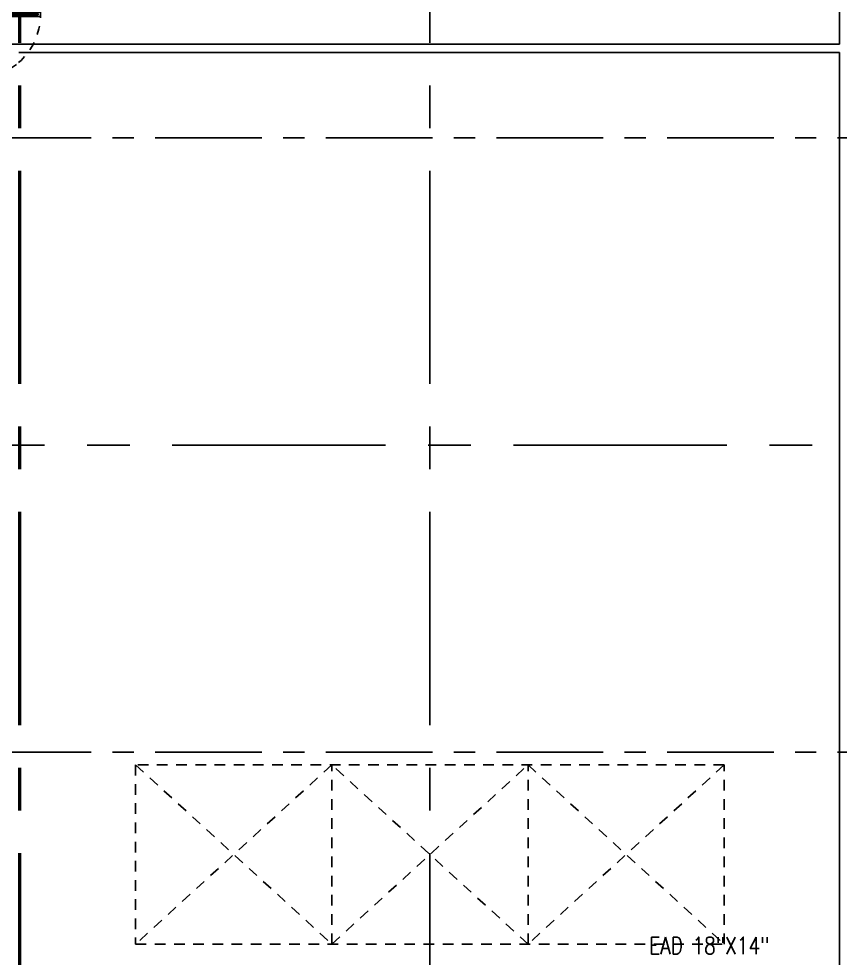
# Model space of a CAD drawing. Extents: x 417866200 to 417866302, y 43498034 to 43498122.
# Drawn here: x 417866242.78 to 417866252.41, y 43498078.84 to 43498089.85 of the extents above; entities that cross this region are included whole.
import ezdxf

# ---------------------------------------------------------------- set-up
doc = ezdxf.new("R2010")
doc.units = 0
doc.header["$MEASUREMENT"] = 0
for name, pattern in [('CENTER', [2, 1.25, -0.25, 0.25, -0.25]), ('CENTERX2', [4, 2.5, -0.5, 0.5, -0.5]), ('HIDDEN', [0.375, 0.25, -0.125]), ('HIDDEN2', [0.1875, 0.125, -0.0625])]:
    doc.linetypes.add(name, pattern=pattern)
for name, color, linetype in [('AXES', 11, 'CENTERX2'), ('AXES1', 11, 'CENTER'), ('DOOR', 9, 'CONTINUOUS'), ('EJ', 9, 'CONTINUOUS'), ('HIDDEN', 9, 'HIDDEN2'), ('M-TEXT', 2, 'CONTINUOUS'), ('ROOF', 11, 'CONTINUOUS')]:
    doc.layers.add(name, color=color, linetype=linetype)
doc.styles.add('ROMANS', font='ROMANS.shx', dxfattribs={"width": 0.6})

# ---------------------------------------------------------------- blocks, each defined once
blk = doc.blocks.new('A$C1DFA4FE8')
at = {"layer": 'DOOR', "color": 0, "linetype": 'ByBlock'}
for p, q in [((950.4128956971254, 1655.930816745211), (800.4128956971254, 1655.930816745211)), ((800.4128956971254, 1655.930816745211), (800.4128956971254, 1630.930816745211)), ((950.4128956971254, 1605.930816745211), (950.4128956971254, 1655.930816745211)), ((0.4128956971253501, 1630.930816745182), (0.4128956971253501, 1580.930816745182)), ((0.4128956971253501, 1580.930816745182), (0.4128956971253501, 1630.930816745182)), ((50.41289569712535, 1630.930816745182), (0.4128956971253501, 1630.930816745182)), ((50.41289569712535, 1580.930816745182), (0.4128956970962463, 1580.930816745706)), ((30.41289569712535, 1613.930816745182), (30.41289569712535, 1597.930816745182)), ((50.41289569712535, 1613.930816745211), (30.41289569712535, 1613.930816745211)), ((50.41289569712535, 1597.930816745182), (30.41289569712535, 1597.930816745182)), ((50.41289569712535, 1630.930816745182), (50.41289569712535, 1613.930816745211)), ((50.41289569712535, 1597.930816745182), (50.41289569712535, 1580.930816745182)), ((750.4128956971254, 1613.930816745211), (750.4128956971254, 1630.930816745211)), ((750.4128956971254, 1630.930816745211), (800.4128956971254, 1630.930816745211)), ((770.4128956971254, 1613.930816745211), (750.4128956971254, 1613.930816745211)), ((750.4128956971254, 1580.930816745211), (750.4128956971254, 1597.930816745211)), ((750.4128956971254, 1597.930816745211), (770.4128956971254, 1597.930816745211)), ((800.4128956971254, 1580.930816745211), (750.4128956971254, 1580.930816745211)), ((770.4128956971254, 1597.930816745211), (770.4128956971254, 1613.930816745211)), ((800.4128956971254, 1580.930816745211), (800.4128956971254, 1630.930816745211)), ((800.4128956971254, 1630.930816745211), (850.4128956971254, 1630.930816745211)), ((850.4128956971254, 1630.930816745211), (850.4128956971254, 1605.930816745211)), ((850.4128956971254, 1605.930816745211), (950.4128956971254, 1605.930816745211)), ((0.4128956971253501, 80.93081674524001), (0.4128956971253501, 130.93081674524)), ((0.4128956971253501, 130.93081674524), (0.4128956971253501, 80.93081674524001)), ((50.41289569712535, 130.93081674524), (0.4128956970962463, 130.9308167447161)), ((30.41289569712535, 97.93081674524001), (30.41289569712535, 113.93081674524)), ((50.41289569712535, 113.93081674524), (30.41289569712535, 113.93081674524)), ((50.41289569712535, 113.93081674524), (50.41289569712535, 130.93081674524)), ((82.7704384757235, 130.93081674524), (82.7704384757235, 138.1308167452808)), ((172.7704384757235, 138.1308167452808), (82.7704384757235, 138.1308167452808)), ((95.37043847572932, 138.1308167452808), (95.37043847572932, 147.1308167452808)), ((95.37043847572932, 147.1308167452808), (160.1704384757177, 147.1308167452808)), ((95.37043847572932, 138.1308167452808), (160.1704384757177, 138.1308167452808)), ((160.1704384757177, 138.1308167452808), (160.1704384757177, 147.1308167452808)), ((172.7704384757235, 130.93081674524), (172.7704384757235, 138.1308167452808)), ((750.4128956971254, 130.9308167452109), (750.4128956971254, 113.9308167452109)), ((800.4128956971254, 130.9308167452109), (750.4128956971254, 130.9308167452109)), ((750.4128956971254, 113.9308167452109), (770.4128956971254, 113.9308167452109)), ((770.4128956971254, 113.9308167452109), (770.4128956971254, 97.9308167452109)), ((800.4128956971254, 130.9308167452109), (800.4128956971254, 80.9308167452109)), ((50.41289569712535, 80.93081674524001), (0.4128956971253501, 80.93081674524001)), ((50.41289569712535, 97.9308167452109), (30.41289569712535, 97.9308167452109)), ((50.41289569712535, 80.93081674524001), (50.41289569712535, 97.9308167452109)), ((82.7704384757235, 80.93081674524001), (82.7704384757235, 73.73081674517016)), ((172.7704384757235, 73.73081674517016), (82.7704384757235, 73.73081674517016)), ((95.37043847572932, 73.73081674517016), (95.37043847572932, 64.73081674517016)), ((95.37043847572932, 73.73081674517016), (160.1704384757177, 73.73081674517016)), ((95.37043847572932, 64.73081674517016), (160.1704384757177, 64.73081674517016)), ((160.1704384757177, 73.73081674517016), (160.1704384757177, 64.73081674517016)), ((172.7704384757235, 80.93081674524001), (172.7704384757235, 73.73081674517016)), ((750.4128956971254, 97.9308167452109), (750.4128956971254, 80.9308167452109)), ((770.4128956971254, 97.9308167452109), (750.4128956971254, 97.9308167452109)), ((750.4128956971254, 80.9308167452109), (800.4128956971254, 80.9308167452109)), ((800.4128956971254, 55.9308167452109), (800.4128956971254, 80.9308167452109)), ((800.4128956971254, 80.9308167452109), (850.4128956971254, 80.9308167452109)), ((950.4128956971254, 55.9308167452109), (800.4128956971254, 55.9308167452109)), ((850.4128956971254, 105.9308167452109), (950.4128956971254, 105.9308167452109)), ((850.4128956971254, 80.9308167452109), (850.4128956971254, 105.9308167452109)), ((950.4128956971254, 105.9308167452109), (950.4128956971254, 55.9308167452109))]:
    blk.add_line(p, q, dxfattribs=at)
at = {"layer": 'DOOR', "color": 9, "linetype": 'ByBlock'}
for p, q in [((950.4128956971254, 1605.930816745211), (836.7029657046805, 1655.930816745211)), ((950.4128956971254, 1605.930816745211), (910.2671613812709, 1655.930816745211)), ((950.4128956971254, 1605.930816745211), (850.4128956971254, 1619.288102788705)), ((950.4128956971254, 105.9308167452109), (836.7029657046805, 55.9308167452109)), ((950.4128956971254, 105.9308167452109), (850.4128956971254, 92.57353070171666)), ((950.4128956971254, 105.9308167452109), (910.2671613812709, 55.9308167452109))]:
    blk.add_line(p, q, dxfattribs=at)
at = {"layer": 'DOOR', "linetype": 'ByBlock'}
for p, q in [((750.4128956971254, 1630.930816745211), (50.41289569712535, 1630.930816745182)), ((750.4128956971254, 1613.930816745211), (50.41289569712535, 1613.930816745211)), ((750.4128956971254, 1597.930816745211), (50.41289569712535, 1597.930816745182)), ((50.41289569712535, 1580.930816745182), (750.4128956971254, 1580.930816745211)), ((50.41289569712535, 130.93081674524), (750.4128956971254, 130.9308167452109)), ((750.4128956971254, 113.9308167452109), (50.41289569712535, 113.93081674524)), ((750.4128956971254, 97.9308167452109), (50.41289569712535, 97.9308167452109)), ((750.4128956971254, 80.9308167452109), (50.41289569712535, 80.93081674524001))]:
    blk.add_line(p, q, dxfattribs=at)
at = {"layer": 'DOOR', "color": 0, "linetype": 'ByBlock'}
for centre in [(127.7704384757235, 179.4617609601992), (127.7704384757235, 32.39987253022264)]:
    blk.add_circle(centre, 32.39999999998526, dxfattribs=at)
at = {"layer": 'DOOR', "color": 9, "linetype": 'ByBlock'}
for centre, radius, start, end in [((950.4128956971254, 1605.930816745211), 154.4019578127773, 161.1052885492919, 166.2857707775487), ((950.4128956971254, 1605.930816745211), 134.4019578127773, 158.1598493930306, 169.2800236451594), ((950.4128956971254, 1605.930816745211), 114.4019578127773, 154.0838418820621, 167.3774258712913), ((950.4128956971254, 1605.930816745211), 94.40195781277725, 148.0181880330829, 180), ((950.4128956971254, 1605.930816745211), 74.40195781277725, 137.776426416831, 180), ((950.4128956971254, 1605.930816745211), 54.40195781277725, 113.2073828919769, 180), ((950.4128956971254, 1605.930816745211), 34.40195781277725, 90.00000000000001, 180), ((950.4128956971254, 1605.930816745211), 14.40195781277725, 90.00000000000001, 180), ((950.4128956971254, 105.9308167452109), 154.4019578127773, 193.7142292224513, 198.8947114507081), ((950.4128956971254, 105.9308167452109), 134.4019578127773, 190.7199763548406, 201.8401506069695), ((950.4128956971254, 105.9308167452109), 114.4019578127773, 192.6225741287087, 205.9161581179379), ((950.4128956971254, 105.9308167452109), 94.40195781277725, 180, 211.9818119669171), ((950.4128956971254, 105.9308167452109), 74.40195781277725, 180, 222.223573583169), ((950.4128956971254, 105.9308167452109), 54.40195781277725, 180, 246.7926171080232), ((950.4128956971254, 105.9308167452109), 34.40195781277725, 180, 270), ((950.4128956971254, 105.9308167452109), 14.40195781277725, 180, 270)]:
    blk.add_arc(centre, radius, start, end, dxfattribs=at)
at = {"layer": 'DOOR', "linetype": 'HIDDEN', "ltscale": 0.5}
for centre, start, end in [((751.584770697089, 1605.930816745182), 178.0938237649878, 273.7249371334132), ((751.584770697089, 105.93081674524), 86.27506286658672, 181.9061762350122)]:
    blk.add_arc(centre, 751.5877765044983, start, end, dxfattribs=at)

msp = doc.modelspace()

# ---------------------------------------------------------------- linework, layer by layer
at = {"layer": 'AXES'}
for p, q in [((417866247.6039568, 43498033.57267877), (417866247.6039568, 43498111.28535389)), ((417866242.7839568, 43498033.57267877), (417866242.7839568, 43498110.9353539)), ((417866242.8039568, 43498033.57267877), (417866242.8039568, 43498110.9353539)), ((417866252.4039568, 43498033.57267877), (417866252.4039568, 43498110.9353539)), ((417866200.5839568, 43498084.85697241), (417866268.6239568, 43498084.85697241))]:
    msp.add_line(p, q, dxfattribs=at)
at = {"layer": 'AXES1'}
for p, q in [((417866210.3839568, 43498088.45697241), (417866267.7882101, 43498088.45697241)), ((417866210.3839568, 43498081.25697241), (417866267.7882101, 43498081.25697241))]:
    msp.add_line(p, q, dxfattribs=at)
at = {"layer": 'EJ'}
msp.add_line((417866252.4039568, 43498089.55697241), (417866252.4039568, 43498091.70697241), dxfattribs=at)
at = {"layer": 'HIDDEN'}
for p, q in [((417866244.1539568, 43498081.10697241), (417866246.4539568, 43498079.00697241)), ((417866246.4539568, 43498081.10697241), (417866244.1539568, 43498079.00697241)), ((417866244.1539568, 43498081.10697241), (417866244.1539568, 43498079.00697241)), ((417866251.0539568, 43498081.10697241), (417866244.1539568, 43498081.10697241)), ((417866246.4539568, 43498079.00697241), (417866246.4539568, 43498081.10697241)), ((417866246.4539568, 43498079.00697241), (417866246.4539568, 43498081.10697241)), ((417866246.4539568, 43498079.00697241), (417866248.7539568, 43498081.10697241)), ((417866248.7539568, 43498079.00697241), (417866246.4539568, 43498081.10697241)), ((417866248.7539568, 43498079.00697241), (417866248.7539568, 43498081.10697241)), ((417866248.7539568, 43498079.00697241), (417866248.7539568, 43498081.10697241)), ((417866248.7539568, 43498081.10697241), (417866251.0539568, 43498079.00697241)), ((417866251.0539568, 43498081.10697241), (417866248.7539568, 43498079.00697241)), ((417866251.0539568, 43498079.00697241), (417866251.0539568, 43498081.10697241)), ((417866244.1539568, 43498079.00697241), (417866251.0539568, 43498079.00697241))]:
    msp.add_line(p, q, dxfattribs=at)
at = {"layer": 'ROOF'}
for p, q in [((417866252.4039568, 43498089.55697241), (417866242.5839568, 43498089.55697241)), ((417866242.7839568, 43498089.55697241), (417866242.9339568, 43498089.55697241)), ((417866252.4039568, 43498089.45697241), (417866242.7839568, 43498089.45697241)), ((417866252.4039568, 43498077.90697242), (417866252.4039568, 43498089.45697241))]:
    msp.add_line(p, q, dxfattribs=at)

# ---------------------------------------------------------------- block references
at = {"layer": 'DOOR', "color": 0, "linetype": 'ByBlock', "xscale": 0.0009999871253967285, "yscale": 0.001000002026557922, "zscale": 0.001, "rotation": 180}
msp.add_blockref('A$C1DFA4FE8', (417866243.0396354, 43498091.5129047), dxfattribs=at)

# ---------------------------------------------------------------- texts
at = {"layer": 'M-TEXT', "style": 'ROMANS', "width": 0.8}
msp.add_text('EAD 18"X14"', height=0.2, dxfattribs=at).set_placement((417866250.1730772, 43498078.88862296))

doc.saveas('drawing.dxf')
